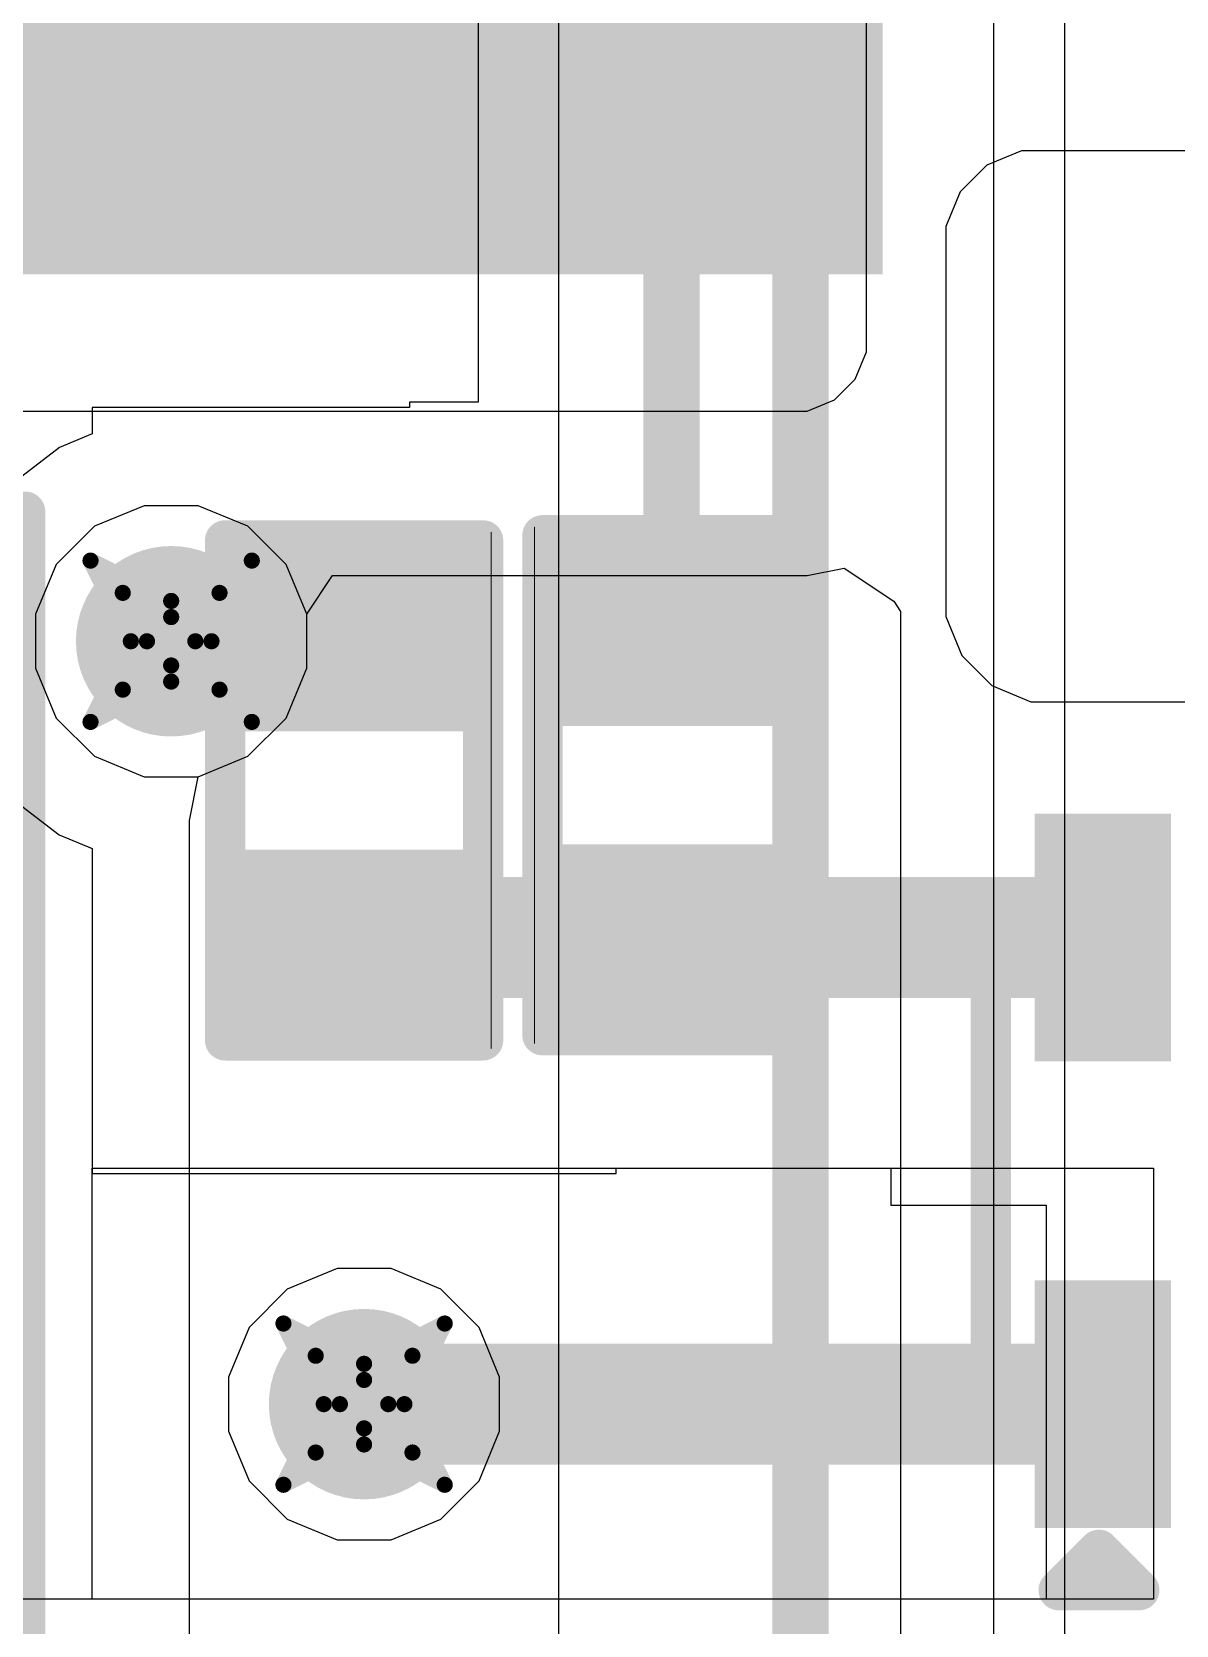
# Model space of a CAD drawing. Header units: inches. Extents: x -2 to 5376, y -4 to 5426.
# Drawn here: x 116.35 to 119.95, y 19.56 to 24.57 of the extents above; entities that cross this region are included whole.
import ezdxf

# ---------------------------------------------------------------- set-up
doc = ezdxf.new("R2010")
doc.units = ezdxf.units.IN
for name, color, linetype in [('Bottom Layer', 5, 'Continuous'), ('Bottom Overlay', 54, 'Continuous'), ('Bottom Paste', 16, 'Continuous'), ('Bottom Solder', 6, 'Continuous'), ('Drill Drawing', 1, 'Continuous'), ('Layer 1', 16, 'Continuous'), ('Layer 2', 76, 'Continuous'), ('Top Layer', 1, 'Continuous'), ('Top Overlay', 2, 'Continuous'), ('Top Paste', 8, 'Continuous'), ('Top Solder', 216, 'Continuous'), ('Via Holes', 16, 'Continuous')]:
    doc.layers.add(name, color=color, linetype=linetype)

# ---------------------------------------------------------------- blocks, each defined once
blk = doc.blocks.new('SOT_583_142')
at = {"layer": 'Top Layer'}
for points in [[(-1.07, 0.91), (-0.4, 0.91), (-0.4, 0.59), (-1.07, 0.59)], [(0.4, 0.91), (1.07, 0.91), (1.07, 0.59), (0.4, 0.59)], [(-1.07, 0.41), (-0.4, 0.41), (-0.4, 0.09), (-1.07, 0.09)], [(0.4, 0.41), (1.07, 0.41), (1.07, 0.09), (0.4, 0.09)], [(-1.07, -0.09), (-0.4, -0.09), (-0.4, -0.41), (-1.07, -0.41)], [(0.4, -0.09), (1.07, -0.09), (1.07, -0.41), (0.4, -0.41)], [(-1.07, -0.59), (-0.4, -0.59), (-0.4, -0.91), (-1.07, -0.91)], [(0.4, -0.59), (1.07, -0.59), (1.07, -0.91), (0.4, -0.91)]]:
    blk.add_hatch(color=1, dxfattribs=at).paths.add_polyline_path(points)
at = {"layer": 'Top Paste'}
for points in [[(-1.07, 0.91), (-0.4, 0.91), (-0.4, 0.59), (-1.07, 0.59)], [(0.4, 0.91), (1.07, 0.91), (1.07, 0.59), (0.4, 0.59)], [(-1.07, 0.41), (-0.4, 0.41), (-0.4, 0.09), (-1.07, 0.09)], [(0.4, 0.41), (1.07, 0.41), (1.07, 0.09), (0.4, 0.09)], [(-1.07, -0.09), (-0.4, -0.09), (-0.4, -0.41), (-1.07, -0.41)], [(0.4, -0.09), (1.07, -0.09), (1.07, -0.41), (0.4, -0.41)], [(-1.07, -0.59), (-0.4, -0.59), (-0.4, -0.91), (-1.07, -0.91)], [(0.4, -0.59), (1.07, -0.59), (1.07, -0.91), (0.4, -0.91)]]:
    blk.add_hatch(color=8, dxfattribs=at).paths.add_polyline_path(points)
at = {"layer": 'Top Solder'}
for points in [[(-1.125, 0.965), (-0.345, 0.965), (-0.345, 0.535), (-1.125, 0.535)], [(0.345, 0.965), (1.125, 0.965), (1.125, 0.535), (0.345, 0.535)], [(-1.125, 0.465), (-0.345, 0.465), (-0.345, 0.035), (-1.125, 0.035)], [(0.345, 0.465), (1.125, 0.465), (1.125, 0.035), (0.345, 0.035)], [(-1.125, -0.035), (-0.345, -0.035), (-0.345, -0.465), (-1.125, -0.465)], [(0.345, -0.035), (1.125, -0.035), (1.125, -0.465), (0.345, -0.465)], [(-1.125, -0.535), (-0.345, -0.535), (-0.345, -0.965), (-1.125, -0.965)], [(0.345, -0.535), (1.125, -0.535), (1.125, -0.965), (0.345, -0.965)]]:
    blk.add_hatch(color=216, dxfattribs=at).paths.add_polyline_path(points)
at = {"layer": 'Top Overlay'}
for points in [[(-0.6, 1.103, 0.127, 0.127, 0), (0.6, 1.103, 0.127, 0.127, 0)], [(-1.3208, 0.889, 0.127, 0.127, 0), (-1.3208, 0.635, 0.127, 0.127, 0)], [(-1.3208, 0.889, 0.127, 0.127, 0), (-1.1938, 0.762, 0.127, 0.127, 0)], [(-1.1938, 0.762, 0.127, 0.127, 0), (-1.3208, 0.635, 0.127, 0.127, 0)], [(-0.6, -1.103, 0.127, 0.127, 0), (0.6, -1.103, 0.127, 0.127, 0)]]:
    blk.add_lwpolyline(points, format="xyseb", dxfattribs=at)
for points in [[(-0.6317, 1.103, 0.0635, 0.0635, 1), (-0.5682, 1.103, 0.0635, 0.0635, 1)], [(0.5682, 1.103, 0.0635, 0.0635, 1), (0.6317, 1.103, 0.0635, 0.0635, 1)], [(-1.3525, 0.889, 0.0635, 0.0635, 1), (-1.2891, 0.889, 0.0635, 0.0635, 1)], [(-1.3525, 0.889, 0.0635, 0.0635, 1), (-1.2891, 0.889, 0.0635, 0.0635, 1)], [(-1.2255, 0.762, 0.0635, 0.0635, 1), (-1.1621, 0.762, 0.0635, 0.0635, 1)], [(-1.2255, 0.762, 0.0635, 0.0635, 1), (-1.1621, 0.762, 0.0635, 0.0635, 1)], [(-1.3525, 0.635, 0.0635, 0.0635, 1), (-1.2891, 0.635, 0.0635, 0.0635, 1)], [(-1.3525, 0.635, 0.0635, 0.0635, 1), (-1.2891, 0.635, 0.0635, 0.0635, 1)], [(-0.6317, -1.103, 0.0635, 0.0635, 1), (-0.5682, -1.103, 0.0635, 0.0635, 1)], [(0.5682, -1.103, 0.0635, 0.0635, 1), (0.6317, -1.103, 0.0635, 0.0635, 1)]]:
    blk.add_lwpolyline(points, format="xyseb", close=True, dxfattribs=at)
blk = doc.blocks.new('R___0402_173')
at = {"layer": 'Top Layer'}
for points in [[(-0.6985, -0.3175), (-0.6985, 0.3175), (-0.2413, 0.3175), (-0.2413, -0.3175)], [(0.2413, -0.3175), (0.2413, 0.3175), (0.6985, 0.3175), (0.6985, -0.3175)]]:
    blk.add_hatch(color=1, dxfattribs=at).paths.add_polyline_path(points)
at = {"layer": 'Top Paste'}
for points in [[(-0.6985, -0.3175), (-0.6985, 0.3175), (-0.2413, 0.3175), (-0.2413, -0.3175)], [(0.2413, -0.3175), (0.2413, 0.3175), (0.6985, 0.3175), (0.6985, -0.3175)]]:
    blk.add_hatch(color=8, dxfattribs=at).paths.add_polyline_path(points)
at = {"layer": 'Top Solder'}
for points in [[(-0.7535, -0.3725), (-0.7535, 0.3725), (-0.1863, 0.3725), (-0.1863, -0.3725)], [(0.1863, -0.3725), (0.1863, 0.3725), (0.7535, 0.3725), (0.7535, -0.3725)]]:
    blk.add_hatch(color=216, dxfattribs=at).paths.add_polyline_path(points)
at = {"layer": 'Top Overlay'}
for points in [[(-0.7874, 0.4064, 0.127, 0.127, 0), (-0.7874, -0.4064, 0.127, 0.127, 0)], [(-0.7874, 0.4064, 0.127, 0.127, 0), (0.7874, 0.4064, 0.127, 0.127, 0)], [(0.7874, 0.4064, 0.127, 0.127, 0), (0.7874, -0.4064, 0.127, 0.127, 0)], [(-0.7874, -0.4064, 0.127, 0.127, 0), (0.7874, -0.4064, 0.127, 0.127, 0)], [(-0.8128, -0.4318, 0.00323, 0.00323, 0), (0.8128, -0.4318, 0.00323, 0.00323, 0)]]:
    blk.add_lwpolyline(points, format="xyseb", dxfattribs=at)
for points in [[(-0.8191, 0.4064, 0.0635, 0.0635, 1), (-0.7556, 0.4064, 0.0635, 0.0635, 1)], [(-0.8191, 0.4064, 0.0635, 0.0635, 1), (-0.7556, 0.4064, 0.0635, 0.0635, 1)], [(0.7556, 0.4064, 0.0635, 0.0635, 1), (0.8191, 0.4064, 0.0635, 0.0635, 1)], [(0.7556, 0.4064, 0.0635, 0.0635, 1), (0.8191, 0.4064, 0.0635, 0.0635, 1)], [(-0.8191, -0.4064, 0.0635, 0.0635, 1), (-0.7556, -0.4064, 0.0635, 0.0635, 1)], [(-0.8191, -0.4064, 0.0635, 0.0635, 1), (-0.7556, -0.4064, 0.0635, 0.0635, 1)], [(0.7556, -0.4064, 0.0635, 0.0635, 1), (0.8191, -0.4064, 0.0635, 0.0635, 1)], [(0.7556, -0.4064, 0.0635, 0.0635, 1), (0.8191, -0.4064, 0.0635, 0.0635, 1)], [(-0.8136, -0.4318, 0.00161, 0.00161, 1), (-0.812, -0.4318, 0.00161, 0.00161, 1)], [(0.812, -0.4318, 0.00161, 0.00161, 1), (0.8136, -0.4318, 0.00161, 0.00161, 1)]]:
    blk.add_lwpolyline(points, format="xyseb", close=True, dxfattribs=at)
blk = doc.blocks.new('R___0402_179')
at = {"layer": 'Top Layer'}
for points in [[(-0.6985, -0.3175), (-0.6985, 0.3175), (-0.2413, 0.3175), (-0.2413, -0.3175)], [(0.2413, -0.3175), (0.2413, 0.3175), (0.6985, 0.3175), (0.6985, -0.3175)]]:
    blk.add_hatch(color=1, dxfattribs=at).paths.add_polyline_path(points)
at = {"layer": 'Top Paste'}
for points in [[(-0.6985, -0.3175), (-0.6985, 0.3175), (-0.2413, 0.3175), (-0.2413, -0.3175)], [(0.2413, -0.3175), (0.2413, 0.3175), (0.6985, 0.3175), (0.6985, -0.3175)]]:
    blk.add_hatch(color=8, dxfattribs=at).paths.add_polyline_path(points)
at = {"layer": 'Top Solder'}
for points in [[(-0.7535, -0.3725), (-0.7535, 0.3725), (-0.1863, 0.3725), (-0.1863, -0.3725)], [(0.1863, -0.3725), (0.1863, 0.3725), (0.7535, 0.3725), (0.7535, -0.3725)]]:
    blk.add_hatch(color=216, dxfattribs=at).paths.add_polyline_path(points)
at = {"layer": 'Top Overlay'}
for points in [[(0.7874, 0.4064, 0.127, 0.127, 0), (-0.7874, 0.4064, 0.127, 0.127, 0)], [(-0.7874, -0.4064, 0.127, 0.127, 0), (-0.7874, 0.4064, 0.127, 0.127, 0)], [(0.7874, -0.4064, 0.127, 0.127, 0), (0.7874, 0.4064, 0.127, 0.127, 0)], [(0.7874, -0.4064, 0.127, 0.127, 0), (-0.7874, -0.4064, 0.127, 0.127, 0)], [(0.8128, -0.4318, 0.00323, 0.00323, 0), (-0.8128, -0.4318, 0.00323, 0.00323, 0)]]:
    blk.add_lwpolyline(points, format="xyseb", dxfattribs=at)
for points in [[(-0.8191, 0.4064, 0.0635, 0.0635, 1), (-0.7556, 0.4064, 0.0635, 0.0635, 1)], [(-0.8191, 0.4064, 0.0635, 0.0635, 1), (-0.7556, 0.4064, 0.0635, 0.0635, 1)], [(0.7556, 0.4064, 0.0635, 0.0635, 1), (0.8191, 0.4064, 0.0635, 0.0635, 1)], [(0.7556, 0.4064, 0.0635, 0.0635, 1), (0.8191, 0.4064, 0.0635, 0.0635, 1)], [(-0.8191, -0.4064, 0.0635, 0.0635, 1), (-0.7556, -0.4064, 0.0635, 0.0635, 1)], [(-0.8191, -0.4064, 0.0635, 0.0635, 1), (-0.7556, -0.4064, 0.0635, 0.0635, 1)], [(0.7556, -0.4064, 0.0635, 0.0635, 1), (0.8191, -0.4064, 0.0635, 0.0635, 1)], [(0.7556, -0.4064, 0.0635, 0.0635, 1), (0.8191, -0.4064, 0.0635, 0.0635, 1)], [(-0.8136, -0.4318, 0.00161, 0.00161, 1), (-0.812, -0.4318, 0.00161, 0.00161, 1)], [(0.812, -0.4318, 0.00161, 0.00161, 1), (0.8136, -0.4318, 0.00161, 0.00161, 1)]]:
    blk.add_lwpolyline(points, format="xyseb", close=True, dxfattribs=at)
blk = doc.blocks.new('LVT303012_1R5M_N_B_247')
at = {"layer": 'Bottom Layer'}
for points in [[(-2.078, 1.66), (-0.578, 1.66), (-0.578, -1.66), (-2.078, -1.66)], [(0.578, 1.66), (2.078, 1.66), (2.078, -1.66), (0.578, -1.66)]]:
    blk.add_hatch(color=5, dxfattribs=at).paths.add_polyline_path(points)
at = {"layer": 'Bottom Paste'}
for points in [[(-2.078, 1.66), (-0.578, 1.66), (-0.578, -1.66), (-2.078, -1.66)], [(0.578, 1.66), (2.078, 1.66), (2.078, -1.66), (0.578, -1.66)]]:
    blk.add_hatch(color=16, dxfattribs=at).paths.add_polyline_path(points)
at = {"layer": 'Bottom Solder'}
for points in [[(-2.1288, 1.7108), (-0.5272, 1.7108), (-0.5272, -1.7108), (-2.1288, -1.7108)], [(0.5272, 1.7108), (2.1288, 1.7108), (2.1288, -1.7108), (0.5272, -1.7108)]]:
    blk.add_hatch(color=6, dxfattribs=at).paths.add_polyline_path(points)
at = {"layer": 'Bottom Overlay'}
for points in [[(0.381, 1.5494, 0.127, 0.127, 0), (-0.381, 1.5494, 0.127, 0.127, 0)], [(0.381, -1.5494, 0.127, 0.127, 0), (-0.381, -1.5494, 0.127, 0.127, 0)]]:
    blk.add_lwpolyline(points, format="xyseb", dxfattribs=at)
for points in [[(-0.4128, 1.5494, 0.0635, 0.0635, 1), (-0.3493, 1.5494, 0.0635, 0.0635, 1)], [(0.3493, 1.5494, 0.0635, 0.0635, 1), (0.4128, 1.5494, 0.0635, 0.0635, 1)], [(-0.4128, -1.5494, 0.0635, 0.0635, 1), (-0.3493, -1.5494, 0.0635, 0.0635, 1)], [(0.3493, -1.5494, 0.0635, 0.0635, 1), (0.4128, -1.5494, 0.0635, 0.0635, 1)]]:
    blk.add_lwpolyline(points, format="xyseb", close=True, dxfattribs=at)
blk = doc.blocks.new('20SVPF120M_292')
at = {"layer": 'Top Overlay'}
for points in [[(3.3, -1.15, 0.127, 0.127, 0), (3.3, -3.3, 0.127, 0.127, 0)], [(-1.95, -3.3, 0.127, 0.127, 0), (3.3, -3.3, 0.127, 0.127, 0)]]:
    blk.add_lwpolyline(points, format="xyseb", dxfattribs=at)
blk.add_lwpolyline([(3.2683, -3.3, 0.0635, 0.0635, 1), (3.3318, -3.3, 0.0635, 0.0635, 1)], format="xyseb", close=True, dxfattribs=at)
blk.add_lwpolyline([(3.2683, -3.3, 0.0635, 0.0635, 1), (3.3318, -3.3, 0.0635, 0.0635, 1)], format="xyseb", close=True, dxfattribs=at)

msp = doc.modelspace()

# ---------------------------------------------------------------- hatches: boundary and pattern name
at = {"layer": 'Bottom Layer'}
h = msp.add_hatch(color=5, dxfattribs=at)
edge = h.paths.add_edge_path()
edge.add_arc((116.7879, 22.6544), 0.3, 0, 360)
h = msp.add_hatch(color=5, dxfattribs=at)
edge = h.paths.add_edge_path()
edge.add_arc((117.3956, 20.2514), 0.3, 0, 360)
at = {"layer": 'Layer 1'}
h = msp.add_hatch(color=16, dxfattribs=at)
edge = h.paths.add_edge_path()
edge.add_arc((116.7879, 22.6544), 0.3, 0, 360)
h = msp.add_hatch(color=16, dxfattribs=at)
edge = h.paths.add_edge_path()
edge.add_arc((117.3956, 20.2514), 0.3, 0, 360)
at = {"layer": 'Layer 2'}
h = msp.add_hatch(color=76, dxfattribs=at)
edge = h.paths.add_edge_path()
edge.add_arc((116.7879, 22.6544), 0.3, 0, 360)
h = msp.add_hatch(color=76, dxfattribs=at)
edge = h.paths.add_edge_path()
edge.add_arc((117.3956, 20.2514), 0.3, 0, 360)
at = {"layer": 'Top Layer'}
h = msp.add_hatch(color=1, dxfattribs=at)
edge = h.paths.add_edge_path()
edge.add_arc((116.7879, 22.6544), 0.3, 0, 360)
h = msp.add_hatch(color=1, dxfattribs=at)
edge = h.paths.add_edge_path()
edge.add_arc((117.3956, 20.2514), 0.3, 0, 360)
at = {"layer": 'Via Holes'}
h = msp.add_hatch(color=7, dxfattribs=at)
edge = h.paths.add_edge_path()
edge.add_arc((116.7879, 22.6544), 0.15, 0, 360)
h = msp.add_hatch(color=7, dxfattribs=at)
edge = h.paths.add_edge_path()
edge.add_arc((117.3956, 20.2514), 0.15, 0, 360)

# ---------------------------------------------------------------- linework, layer by layer
at = {"layer": 'Bottom Layer'}
for p, q in [((118.9782, 23.566), (118.9782, 25.4034)), ((119.6032, 13.7897), (119.6032, 25.1911)), ((118.9427, 23.4803), (118.9782, 23.566)), ((118.8771, 23.4147), (118.9427, 23.4803)), ((118.7914, 23.3792), (118.8771, 23.4147)), ((115.5094, 23.3792), (118.7914, 23.3792)), ((117.2149, 22.7393), (117.2963, 22.8612)), ((117.2963, 22.8612), (118.7914, 22.8612)), ((118.7914, 22.8612), (118.9075, 22.8843)), ((118.9075, 22.8843), (119.0648, 22.7805)), ((117.2149, 22.5694), (117.2149, 22.7393)), ((119.0648, 22.7805), (119.0853, 22.7478)), ((119.0853, 22.7478), (119.0853, 16.662)), ((117.1498, 22.4125), (117.2149, 22.5694)), ((117.0297, 22.2924), (117.1498, 22.4125)), ((116.8728, 22.2274), (117.0297, 22.2924)), ((116.8459, 22.09), (116.8728, 22.2274)), ((116.8458, 16.2519), (116.8459, 22.09))]:
    msp.add_line(p, q, dxfattribs=at)
at = {"layer": 'Drill Drawing'}
for points in [[(116.5339, 22.9084, 0.0508, 0.0508, 0), (116.7879, 22.7814, 0.0508, 0.0508, 0)], [(116.5339, 22.9084, 0.0508, 0.0508, 0), (116.6609, 22.6544, 0.0508, 0.0508, 0)], [(116.7879, 22.7814, 0.0508, 0.0508, 0), (117.0419, 22.9084, 0.0508, 0.0508, 0)], [(116.9149, 22.6544, 0.0508, 0.0508, 0), (117.0419, 22.9084, 0.0508, 0.0508, 0)], [(116.6355, 22.8068, 0.0508, 0.0508, 0), (116.7879, 22.7306, 0.0508, 0.0508, 0)], [(116.6355, 22.8068, 0.0508, 0.0508, 0), (116.7117, 22.6544, 0.0508, 0.0508, 0)], [(116.7879, 22.7306, 0.0508, 0.0508, 0), (116.9403, 22.8068, 0.0508, 0.0508, 0)], [(116.8641, 22.6544, 0.0508, 0.0508, 0), (116.9403, 22.8068, 0.0508, 0.0508, 0)], [(116.5339, 22.4004, 0.0508, 0.0508, 0), (116.6609, 22.6544, 0.0508, 0.0508, 0)], [(116.6355, 22.502, 0.0508, 0.0508, 0), (116.7117, 22.6544, 0.0508, 0.0508, 0)], [(116.8641, 22.6544, 0.0508, 0.0508, 0), (116.9403, 22.502, 0.0508, 0.0508, 0)], [(116.9149, 22.6544, 0.0508, 0.0508, 0), (117.0419, 22.4004, 0.0508, 0.0508, 0)], [(116.6355, 22.502, 0.0508, 0.0508, 0), (116.7879, 22.5782, 0.0508, 0.0508, 0)], [(116.7879, 22.5782, 0.0508, 0.0508, 0), (116.9403, 22.502, 0.0508, 0.0508, 0)], [(116.5339, 22.4004, 0.0508, 0.0508, 0), (116.7879, 22.5274, 0.0508, 0.0508, 0)], [(116.7879, 22.5274, 0.0508, 0.0508, 0), (117.0419, 22.4004, 0.0508, 0.0508, 0)], [(117.1416, 20.5054, 0.0508, 0.0508, 0), (117.3956, 20.3784, 0.0508, 0.0508, 0)], [(117.1416, 20.5054, 0.0508, 0.0508, 0), (117.2686, 20.2514, 0.0508, 0.0508, 0)], [(117.3956, 20.3784, 0.0508, 0.0508, 0), (117.6496, 20.5054, 0.0508, 0.0508, 0)], [(117.5226, 20.2514, 0.0508, 0.0508, 0), (117.6496, 20.5054, 0.0508, 0.0508, 0)], [(117.2432, 20.4038, 0.0508, 0.0508, 0), (117.3956, 20.3276, 0.0508, 0.0508, 0)], [(117.2432, 20.4038, 0.0508, 0.0508, 0), (117.3194, 20.2514, 0.0508, 0.0508, 0)], [(117.3956, 20.3276, 0.0508, 0.0508, 0), (117.548, 20.4038, 0.0508, 0.0508, 0)], [(117.4718, 20.2514, 0.0508, 0.0508, 0), (117.548, 20.4038, 0.0508, 0.0508, 0)], [(117.1416, 19.9974, 0.0508, 0.0508, 0), (117.2686, 20.2514, 0.0508, 0.0508, 0)], [(117.2432, 20.099, 0.0508, 0.0508, 0), (117.3194, 20.2514, 0.0508, 0.0508, 0)], [(117.4718, 20.2514, 0.0508, 0.0508, 0), (117.548, 20.099, 0.0508, 0.0508, 0)], [(117.5226, 20.2514, 0.0508, 0.0508, 0), (117.6496, 19.9974, 0.0508, 0.0508, 0)], [(117.2432, 20.099, 0.0508, 0.0508, 0), (117.3956, 20.1752, 0.0508, 0.0508, 0)], [(117.3956, 20.1752, 0.0508, 0.0508, 0), (117.548, 20.099, 0.0508, 0.0508, 0)], [(117.1416, 19.9974, 0.0508, 0.0508, 0), (117.3956, 20.1244, 0.0508, 0.0508, 0)], [(117.3956, 20.1244, 0.0508, 0.0508, 0), (117.6496, 19.9974, 0.0508, 0.0508, 0)]]:
    msp.add_lwpolyline(points, format="xyseb", dxfattribs=at)
for points in [[(116.5212, 22.9084, 0.0254, 0.0254, 1), (116.5466, 22.9084, 0.0254, 0.0254, 1)], [(116.5212, 22.9084, 0.0254, 0.0254, 1), (116.5466, 22.9084, 0.0254, 0.0254, 1)], [(117.0292, 22.9084, 0.0254, 0.0254, 1), (117.0546, 22.9084, 0.0254, 0.0254, 1)], [(117.0292, 22.9084, 0.0254, 0.0254, 1), (117.0546, 22.9084, 0.0254, 0.0254, 1)], [(116.6228, 22.8068, 0.0254, 0.0254, 1), (116.6482, 22.8068, 0.0254, 0.0254, 1)], [(116.6228, 22.8068, 0.0254, 0.0254, 1), (116.6482, 22.8068, 0.0254, 0.0254, 1)], [(116.7752, 22.7814, 0.0254, 0.0254, 1), (116.8006, 22.7814, 0.0254, 0.0254, 1)], [(116.7752, 22.7814, 0.0254, 0.0254, 1), (116.8006, 22.7814, 0.0254, 0.0254, 1)], [(116.9276, 22.8068, 0.0254, 0.0254, 1), (116.953, 22.8068, 0.0254, 0.0254, 1)], [(116.9276, 22.8068, 0.0254, 0.0254, 1), (116.953, 22.8068, 0.0254, 0.0254, 1)], [(116.7752, 22.7306, 0.0254, 0.0254, 1), (116.8006, 22.7306, 0.0254, 0.0254, 1)], [(116.7752, 22.7306, 0.0254, 0.0254, 1), (116.8006, 22.7306, 0.0254, 0.0254, 1)], [(116.6482, 22.6544, 0.0254, 0.0254, 1), (116.6736, 22.6544, 0.0254, 0.0254, 1)], [(116.6482, 22.6544, 0.0254, 0.0254, 1), (116.6736, 22.6544, 0.0254, 0.0254, 1)], [(116.699, 22.6544, 0.0254, 0.0254, 1), (116.7244, 22.6544, 0.0254, 0.0254, 1)], [(116.699, 22.6544, 0.0254, 0.0254, 1), (116.7244, 22.6544, 0.0254, 0.0254, 1)], [(116.8514, 22.6544, 0.0254, 0.0254, 1), (116.8768, 22.6544, 0.0254, 0.0254, 1)], [(116.8514, 22.6544, 0.0254, 0.0254, 1), (116.8768, 22.6544, 0.0254, 0.0254, 1)], [(116.9022, 22.6544, 0.0254, 0.0254, 1), (116.9276, 22.6544, 0.0254, 0.0254, 1)], [(116.9022, 22.6544, 0.0254, 0.0254, 1), (116.9276, 22.6544, 0.0254, 0.0254, 1)], [(116.7752, 22.5782, 0.0254, 0.0254, 1), (116.8006, 22.5782, 0.0254, 0.0254, 1)], [(116.7752, 22.5782, 0.0254, 0.0254, 1), (116.8006, 22.5782, 0.0254, 0.0254, 1)], [(116.7752, 22.5274, 0.0254, 0.0254, 1), (116.8006, 22.5274, 0.0254, 0.0254, 1)], [(116.7752, 22.5274, 0.0254, 0.0254, 1), (116.8006, 22.5274, 0.0254, 0.0254, 1)], [(116.6228, 22.502, 0.0254, 0.0254, 1), (116.6482, 22.502, 0.0254, 0.0254, 1)], [(116.6228, 22.502, 0.0254, 0.0254, 1), (116.6482, 22.502, 0.0254, 0.0254, 1)], [(116.9276, 22.502, 0.0254, 0.0254, 1), (116.953, 22.502, 0.0254, 0.0254, 1)], [(116.9276, 22.502, 0.0254, 0.0254, 1), (116.953, 22.502, 0.0254, 0.0254, 1)], [(116.5212, 22.4004, 0.0254, 0.0254, 1), (116.5466, 22.4004, 0.0254, 0.0254, 1)], [(116.5212, 22.4004, 0.0254, 0.0254, 1), (116.5466, 22.4004, 0.0254, 0.0254, 1)], [(117.0292, 22.4004, 0.0254, 0.0254, 1), (117.0546, 22.4004, 0.0254, 0.0254, 1)], [(117.0292, 22.4004, 0.0254, 0.0254, 1), (117.0546, 22.4004, 0.0254, 0.0254, 1)], [(117.1289, 20.5054, 0.0254, 0.0254, 1), (117.1543, 20.5054, 0.0254, 0.0254, 1)], [(117.1289, 20.5054, 0.0254, 0.0254, 1), (117.1543, 20.5054, 0.0254, 0.0254, 1)], [(117.6369, 20.5054, 0.0254, 0.0254, 1), (117.6623, 20.5054, 0.0254, 0.0254, 1)], [(117.6369, 20.5054, 0.0254, 0.0254, 1), (117.6623, 20.5054, 0.0254, 0.0254, 1)], [(117.2305, 20.4038, 0.0254, 0.0254, 1), (117.2559, 20.4038, 0.0254, 0.0254, 1)], [(117.2305, 20.4038, 0.0254, 0.0254, 1), (117.2559, 20.4038, 0.0254, 0.0254, 1)], [(117.5353, 20.4038, 0.0254, 0.0254, 1), (117.5607, 20.4038, 0.0254, 0.0254, 1)], [(117.5353, 20.4038, 0.0254, 0.0254, 1), (117.5607, 20.4038, 0.0254, 0.0254, 1)], [(117.3829, 20.3784, 0.0254, 0.0254, 1), (117.4083, 20.3784, 0.0254, 0.0254, 1)], [(117.3829, 20.3784, 0.0254, 0.0254, 1), (117.4083, 20.3784, 0.0254, 0.0254, 1)], [(117.3829, 20.3276, 0.0254, 0.0254, 1), (117.4083, 20.3276, 0.0254, 0.0254, 1)], [(117.3829, 20.3276, 0.0254, 0.0254, 1), (117.4083, 20.3276, 0.0254, 0.0254, 1)], [(117.2559, 20.2514, 0.0254, 0.0254, 1), (117.2813, 20.2514, 0.0254, 0.0254, 1)], [(117.2559, 20.2514, 0.0254, 0.0254, 1), (117.2813, 20.2514, 0.0254, 0.0254, 1)], [(117.3067, 20.2514, 0.0254, 0.0254, 1), (117.3321, 20.2514, 0.0254, 0.0254, 1)], [(117.3067, 20.2514, 0.0254, 0.0254, 1), (117.3321, 20.2514, 0.0254, 0.0254, 1)], [(117.4591, 20.2514, 0.0254, 0.0254, 1), (117.4845, 20.2514, 0.0254, 0.0254, 1)], [(117.4591, 20.2514, 0.0254, 0.0254, 1), (117.4845, 20.2514, 0.0254, 0.0254, 1)], [(117.5099, 20.2514, 0.0254, 0.0254, 1), (117.5353, 20.2514, 0.0254, 0.0254, 1)], [(117.5099, 20.2514, 0.0254, 0.0254, 1), (117.5353, 20.2514, 0.0254, 0.0254, 1)], [(117.3829, 20.1752, 0.0254, 0.0254, 1), (117.4083, 20.1752, 0.0254, 0.0254, 1)], [(117.3829, 20.1752, 0.0254, 0.0254, 1), (117.4083, 20.1752, 0.0254, 0.0254, 1)], [(117.2305, 20.099, 0.0254, 0.0254, 1), (117.2559, 20.099, 0.0254, 0.0254, 1)], [(117.2305, 20.099, 0.0254, 0.0254, 1), (117.2559, 20.099, 0.0254, 0.0254, 1)], [(117.3829, 20.1244, 0.0254, 0.0254, 1), (117.4083, 20.1244, 0.0254, 0.0254, 1)], [(117.3829, 20.1244, 0.0254, 0.0254, 1), (117.4083, 20.1244, 0.0254, 0.0254, 1)], [(117.5353, 20.099, 0.0254, 0.0254, 1), (117.5607, 20.099, 0.0254, 0.0254, 1)], [(117.5353, 20.099, 0.0254, 0.0254, 1), (117.5607, 20.099, 0.0254, 0.0254, 1)], [(117.1289, 19.9974, 0.0254, 0.0254, 1), (117.1543, 19.9974, 0.0254, 0.0254, 1)], [(117.1289, 19.9974, 0.0254, 0.0254, 1), (117.1543, 19.9974, 0.0254, 0.0254, 1)], [(117.6369, 19.9974, 0.0254, 0.0254, 1), (117.6623, 19.9974, 0.0254, 0.0254, 1)], [(117.6369, 19.9974, 0.0254, 0.0254, 1), (117.6623, 19.9974, 0.0254, 0.0254, 1)]]:
    msp.add_lwpolyline(points, format="xyseb", close=True, dxfattribs=at)
at = {"layer": 'Layer 1'}
for p, q in [((116.7029, 23.0814), (116.546, 23.0164)), ((116.8728, 23.0814), (116.7029, 23.0814)), ((117.0297, 23.0164), (116.8728, 23.0814)), ((116.546, 23.0164), (116.4259, 22.8963)), ((117.1498, 22.8963), (117.0297, 23.0164)), ((116.4259, 22.8963), (116.3609, 22.7393)), ((117.2149, 22.7393), (117.1498, 22.8963)), ((116.3609, 22.7393), (116.3609, 22.5694)), ((117.2149, 22.5694), (117.2149, 22.7393)), ((116.3609, 22.5694), (116.4259, 22.4125)), ((117.1498, 22.4125), (117.2149, 22.5694)), ((116.4259, 22.4125), (116.546, 22.2924)), ((117.0297, 22.2924), (117.1498, 22.4125)), ((116.546, 22.2924), (116.7029, 22.2274)), ((116.8728, 22.2274), (117.0297, 22.2924)), ((116.7029, 22.2274), (116.8728, 22.2274))]:
    msp.add_line(p, q, dxfattribs=at)
at = {"layer": 'Layer 2'}
for p, q in [((119.379, 16.1407), (119.379, 32.2047)), ((118.0084, 27.5336), (118.0084, 15.9699)), ((117.3107, 20.6784), (117.1537, 20.6134)), ((117.4805, 20.6784), (117.3107, 20.6784)), ((117.6375, 20.6134), (117.4805, 20.6784)), ((117.1537, 20.6134), (117.0336, 20.4933)), ((117.7576, 20.4933), (117.6375, 20.6134)), ((117.0336, 20.4933), (116.9686, 20.3363)), ((117.8226, 20.3363), (117.7576, 20.4933)), ((116.9686, 20.3363), (116.9686, 20.1665)), ((117.8226, 20.1665), (117.8226, 20.3363)), ((116.9686, 20.1665), (117.0336, 20.0095)), ((117.7576, 20.0095), (117.8226, 20.1665)), ((117.0336, 20.0095), (117.1537, 19.8894)), ((117.6375, 19.8894), (117.7576, 20.0095)), ((117.1537, 19.8894), (117.3107, 19.8244)), ((117.4805, 19.8244), (117.6375, 19.8894)), ((117.3107, 19.8244), (117.4805, 19.8244))]:
    msp.add_line(p, q, dxfattribs=at)
msp.add_lwpolyline([(118.7704, 16.1407, 0.1778, 0.1778, 0), (118.7704, 38.1857, 0.1778, 0.1778, 0)], format="xyseb", dxfattribs=at)
at = {"layer": 'Top Layer'}
for p, q in [((117.7554, 32.9138), (117.7554, 23.4074)), ((119.4664, 24.1995), (119.3568, 24.1541)), ((119.5257, 24.1995), (119.4664, 24.1995)), ((120.5624, 24.1995), (119.5257, 24.1995)), ((119.3568, 24.1541), (119.273, 24.0703)), ((119.273, 24.0703), (119.2276, 23.9607)), ((119.2276, 23.9607), (119.2276, 23.9014)), ((119.2276, 23.9014), (119.2276, 23.9014)), ((119.2276, 23.9014), (119.2276, 22.7989)), ((117.5385, 23.3912), (116.5386, 23.3912)), ((116.5386, 23.3912), (116.5386, 23.3073)), ((117.7554, 23.4074), (117.5385, 23.4074)), ((117.5385, 23.4074), (117.5385, 23.3912)), ((116.5386, 23.3073), (116.4357, 23.2646)), ((116.4357, 23.2646), (116.2898, 23.1527)), ((119.2276, 22.7989), (119.2276, 22.7323)), ((119.2276, 22.7323), (119.2786, 22.6093)), ((119.2786, 22.6093), (119.3727, 22.5151)), ((119.3727, 22.5151), (119.4958, 22.4641)), ((119.4958, 22.4641), (119.5624, 22.4641)), ((119.5624, 22.4641), (119.5624, 22.4641)), ((119.5624, 22.4641), (120.2556, 22.4641)), ((116.2897, 22.1562), (116.4356, 22.0442)), ((116.4356, 22.0442), (116.5386, 22.0016)), ((116.5386, 22.0016), (116.5386, 20.9782)), ((116.5386, 19.6375), (116.5386, 20.9944)), ((116.5386, 20.9944), (119.8824, 20.9944)), ((116.5386, 20.9782), (118.1896, 20.9782)), ((118.1896, 20.9782), (118.1896, 20.9944)), ((118.1896, 20.9944), (119.0544, 20.9944)), ((119.0544, 20.9944), (119.0544, 20.8784)), ((119.8824, 20.9944), (119.8824, 19.6375)), ((119.0544, 20.8784), (119.5444, 20.8784)), ((119.5444, 20.8784), (119.5444, 19.6375)), ((119.5444, 19.6375), (112.6348, 19.6374)), ((119.8824, 19.6375), (116.5386, 19.6375))]:
    msp.add_line(p, q, dxfattribs=at)
for points in [[(118.364, 22.6708, 0.1778, 0.1778, 0), (118.364, 33.0177, 0.1778, 0.1778, 0)], [(116.7879, 22.6544, 0.381, 0.381, 0), (116.788, 22.6545, 0.381, 0.381, 0)], [(116.788, 22.6545, 0.381, 0.381, 0), (117.364, 22.6545, 0.381, 0.381, 0)], [(117.364, 22.6545, 0.381, 0.381, 0), (117.3641, 22.6546, 0.381, 0.381, 0)], [(117.3956, 21.7214, 0.381, 0.381, 0), (119.6464, 21.7214, 0.381, 0.381, 0)], [(117.3956, 20.2514, 0.381, 0.381, 0), (119.6919, 20.2514, 0.381, 0.381, 0)]]:
    msp.add_lwpolyline(points, format="xyseb", dxfattribs=at)
for points in [[(116.6926, 22.6544, 0.1905, 0.1905, 1), (116.8831, 22.6544, 0.1905, 0.1905, 1)], [(116.6927, 22.6545, 0.1905, 0.1905, 1), (116.8832, 22.6545, 0.1905, 0.1905, 1)], [(116.6927, 22.6545, 0.1905, 0.1905, 1), (116.8832, 22.6545, 0.1905, 0.1905, 1)], [(117.2687, 22.6545, 0.1905, 0.1905, 1), (117.4592, 22.6545, 0.1905, 0.1905, 1)], [(117.2687, 22.6545, 0.1905, 0.1905, 1), (117.4592, 22.6545, 0.1905, 0.1905, 1)], [(117.2688, 22.6546, 0.1905, 0.1905, 1), (117.4593, 22.6546, 0.1905, 0.1905, 1)], [(118.3196, 22.6708, 0.0889, 0.0889, 1), (118.4085, 22.6708, 0.0889, 0.0889, 1)], [(117.3004, 21.7214, 0.1905, 0.1905, 1), (117.4909, 21.7214, 0.1905, 0.1905, 1)], [(119.5511, 21.7214, 0.1905, 0.1905, 1), (119.7416, 21.7214, 0.1905, 0.1905, 1)], [(117.3004, 20.2514, 0.1905, 0.1905, 1), (117.4909, 20.2514, 0.1905, 0.1905, 1)], [(119.5966, 20.2514, 0.1905, 0.1905, 1), (119.7871, 20.2514, 0.1905, 0.1905, 1)]]:
    msp.add_lwpolyline(points, format="xyseb", close=True, dxfattribs=at)

# ---------------------------------------------------------------- block references
for name, p, rotation in [('LVT303012_1R5M_N_B_247', (117.3182, 25.939), 270), ('20SVPF120M_292', (113.0279, 19.7626), 90), ('R___0402_173', (117.3641, 22.1847), 90), ('R___0402_179', (118.364, 22.2009), 270), ('SOT_583_142', (120.4724, 20.9864), 90)]:
    msp.add_blockref(name, p, dxfattribs=dict(rotation=rotation))

doc.saveas('drawing.dxf')
